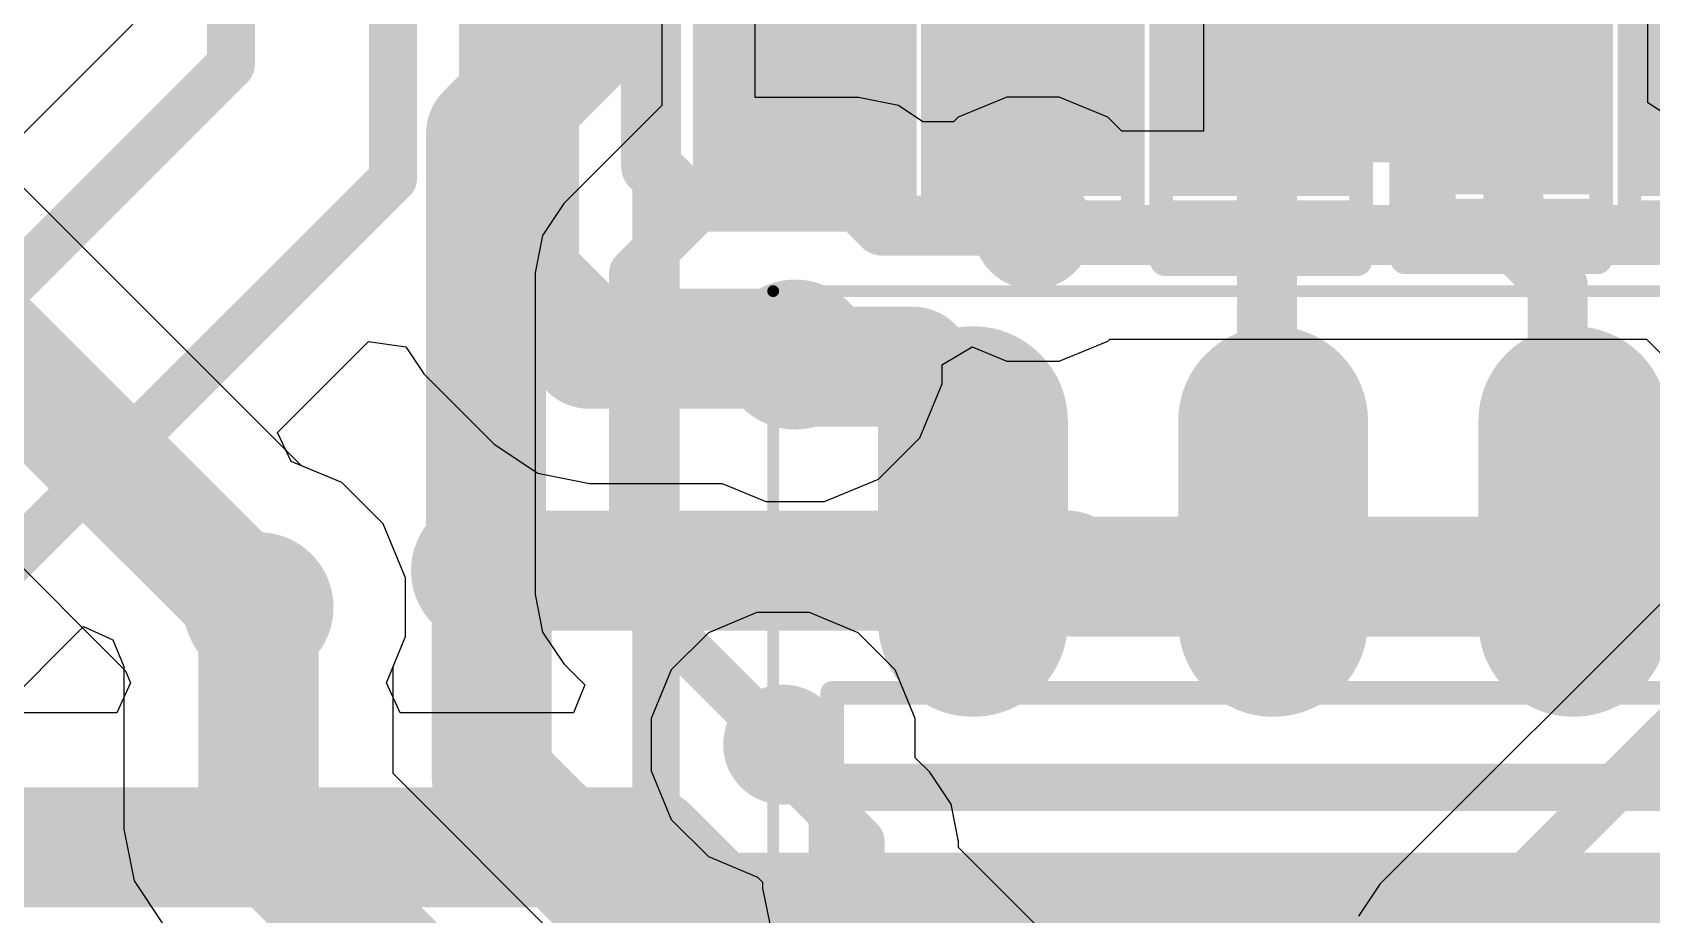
# Model space of a CAD drawing. Header units: millimetres. Extents: x -0.01 to 1.06, y -0.37 to 1.79.
# Drawn here: x 0.2683 to 0.538, y 0.5381 to 0.6851 of the extents above; entities that cross this region are included whole.
import ezdxf

# ---------------------------------------------------------------- set-up
doc = ezdxf.new("R2010")
doc.units = ezdxf.units.MM
doc.header["$MEASUREMENT"] = 0
for name, color, linetype in [('BottomLayer', 5, 'Continuous'), ('BottomPaste', 16, 'Continuous'), ('BottomSolder', 6, 'Continuous'), ('Mechanical13', 56, 'Continuous'), ('Mechanical15', 56, 'Continuous'), ('TopLayer', 1, 'Continuous'), ('TopOverlay', 2, 'Continuous'), ('TopPaste', 8, 'Continuous'), ('TopSolder', 216, 'Continuous'), ('ViaHoleLayer', 16, 'Continuous')]:
    doc.layers.add(name, color=color, linetype=linetype)

# ---------------------------------------------------------------- blocks, each defined once
blk = doc.blocks.new('PAD_SMD_3_VIAS___1_27___B_13')
at = {"layer": 'BottomLayer'}
for points in [[(0.0749999, 0.025), (0.0749999, -0.025), (0.0249999, -0.025), (0.0249999, 0.025)], [(0.1349999, 0.025), (0.1349999, -0.025), (0.0849999, -0.025), (0.0849999, 0.025)], [(0.1949999, 0.025), (0.1949999, -0.025), (0.1449999, -0.025), (0.1449999, 0.025)]]:
    blk.add_hatch(color=5, dxfattribs=at).paths.add_polyline_path(points)
at = {"layer": 'BottomPaste'}
for points in [[(0.0749999, 0.025), (0.0749999, -0.025), (0.0249999, -0.025), (0.0249999, 0.025)], [(0.1349999, 0.025), (0.1349999, -0.025), (0.0849999, -0.025), (0.0849999, 0.025)], [(0.1949999, 0.025), (0.1949999, -0.025), (0.1449999, -0.025), (0.1449999, 0.025)]]:
    blk.add_hatch(color=16, dxfattribs=at).paths.add_polyline_path(points)
at = {"layer": 'BottomSolder'}
for points in [[(0.0789999, 0.029), (0.0789999, -0.029), (0.0209999, -0.029), (0.0209999, 0.029)], [(0.1389999, 0.029), (0.1389999, -0.029), (0.0809999, -0.029), (0.0809999, 0.029)], [(0.1989999, 0.029), (0.1989999, -0.029), (0.1409999, -0.029), (0.1409999, 0.029)]]:
    blk.add_hatch(color=6, dxfattribs=at).paths.add_polyline_path(points)
blk = doc.blocks.new('RES_0402_20')
at = {"layer": 'TopLayer'}
for points in [[(-0.031496, -0.0118109), (-0.031496, 0.0118111), (-0.007874, 0.0118111), (-0.007874, -0.0118109)], [(0.0078741, -0.0118109), (0.0078741, 0.0118111), (0.0314961, 0.0118111), (0.0314961, -0.0118109)]]:
    blk.add_hatch(color=1, dxfattribs=at).paths.add_polyline_path(points)
at = {"layer": 'TopPaste'}
for points in [[(-0.031496, -0.0118109), (-0.031496, 0.0118111), (-0.007874, 0.0118111), (-0.007874, -0.0118109)], [(0.0078741, -0.0118109), (0.0078741, 0.0118111), (0.0314961, 0.0118111), (0.0314961, -0.0118109)]]:
    blk.add_hatch(color=8, dxfattribs=at).paths.add_polyline_path(points)
at = {"layer": 'TopSolder'}
for points in [[(-0.035496, -0.0158109), (-0.035496, 0.0158111), (-0.003874, 0.0158111), (-0.003874, -0.0158109)], [(0.0038741, -0.0158109), (0.0038741, 0.0158111), (0.0354961, 0.0158111), (0.0354961, -0.0158109)]]:
    blk.add_hatch(color=216, dxfattribs=at).paths.add_polyline_path(points)
at = {"layer": 'TopOverlay', "const_width": 0.003937}
for points in [[(-0.038189, 0.0166535), (-0.038189, -0.0166535)], [(-0.038189, 0.0166535), (0.038189, 0.0166535)], [(0.038189, 0.0166535), (0.038189, -0.0166535)], [(0, 0.01), (0, -0.01)], [(-0.038189, -0.0166535), (0.038189, -0.0166535)]]:
    blk.add_lwpolyline(points, dxfattribs=at)
at = {"layer": 'TopOverlay', "const_width": 0.0019685}
for points in [[(-0.0391732, 0.0166535, 1), (-0.0372048, 0.0166535, 1)], [(-0.0391732, 0.0166535, 1), (-0.0372048, 0.0166535, 1)], [(0.0372048, 0.0166535, 1), (0.0391732, 0.0166535, 1)], [(0.0372048, 0.0166535, 1), (0.0391732, 0.0166535, 1)], [(-0.0009842, 0.01, 1), (0.0009842, 0.01, 1)], [(-0.0009842, -0.01, 1), (0.0009842, -0.01, 1)], [(-0.0391732, -0.0166535, 1), (-0.0372048, -0.0166535, 1)], [(-0.0391732, -0.0166535, 1), (-0.0372048, -0.0166535, 1)], [(0.0372048, -0.0166535, 1), (0.0391732, -0.0166535, 1)], [(0.0372048, -0.0166535, 1), (0.0391732, -0.0166535, 1)]]:
    blk.add_lwpolyline(points, format="xyb", close=True, dxfattribs=at)
blk = doc.blocks.new('RES_0402_21')
at = {"layer": 'TopLayer'}
for points in [[(-0.031496, -0.0118109), (-0.031496, 0.0118111), (-0.007874, 0.0118111), (-0.007873999999999999, -0.0118109)], [(0.007874100000000002, -0.0118109), (0.007874099999999998, 0.0118111), (0.0314961, 0.0118111), (0.0314961, -0.0118109)]]:
    blk.add_hatch(color=1, dxfattribs=at).paths.add_polyline_path(points)
at = {"layer": 'TopPaste'}
for points in [[(-0.031496, -0.0118109), (-0.031496, 0.0118111), (-0.007874, 0.0118111), (-0.007873999999999999, -0.0118109)], [(0.007874100000000002, -0.0118109), (0.007874099999999998, 0.0118111), (0.0314961, 0.0118111), (0.0314961, -0.0118109)]]:
    blk.add_hatch(color=8, dxfattribs=at).paths.add_polyline_path(points)
at = {"layer": 'TopSolder'}
for points in [[(-0.035496, -0.0158109), (-0.035496, 0.0158111), (-0.003874000000000003, 0.0158111), (-0.003873999999999997, -0.0158109)], [(0.003874100000000003, -0.0158109), (0.003874099999999997, 0.0158111), (0.0354961, 0.0158111), (0.0354961, -0.0158109)]]:
    blk.add_hatch(color=216, dxfattribs=at).paths.add_polyline_path(points)
at = {"layer": 'TopOverlay', "const_width": 0.003937}
for points in [[(-0.038189, -0.0166535), (-0.038189, 0.0166535)], [(0.038189, 0.0166535), (-0.038189, 0.0166535)], [(0.038189, -0.0166535), (0.038189, 0.0166535)], [(0, -0.01), (0, 0.01)], [(0.038189, -0.0166535), (-0.038189, -0.0166535)]]:
    blk.add_lwpolyline(points, dxfattribs=at)
at = {"layer": 'TopOverlay', "const_width": 0.0019685}
for points in [[(-0.0391732, 0.0166535, 1), (-0.0372048, 0.0166535, 1)], [(-0.0391732, 0.0166535, 1), (-0.0372048, 0.0166535, 1)], [(0.0372048, 0.0166535, 1), (0.0391732, 0.0166535, 1)], [(0.0372048, 0.0166535, 1), (0.0391732, 0.0166535, 1)], [(-0.0009842, 0.01, 1), (0.0009842, 0.01, 1)], [(-0.0009842, -0.01, 1), (0.0009842, -0.01, 1)], [(-0.0391732, -0.0166535, 1), (-0.0372048, -0.0166535, 1)], [(-0.0391732, -0.0166535, 1), (-0.0372048, -0.0166535, 1)], [(0.0372048, -0.0166535, 1), (0.0391732, -0.0166535, 1)], [(0.0372048, -0.0166535, 1), (0.0391732, -0.0166535, 1)]]:
    blk.add_lwpolyline(points, format="xyb", close=True, dxfattribs=at)
blk = doc.blocks.new('RES_0402_22')
at = {"layer": 'TopLayer'}
for points in [[(-0.031496, -0.0118109), (-0.031496, 0.0118111), (-0.007874, 0.0118111), (-0.007873999999999999, -0.0118109)], [(0.007874100000000002, -0.0118109), (0.007874099999999998, 0.0118111), (0.0314961, 0.0118111), (0.0314961, -0.0118109)]]:
    blk.add_hatch(color=1, dxfattribs=at).paths.add_polyline_path(points)
at = {"layer": 'TopPaste'}
for points in [[(-0.031496, -0.0118109), (-0.031496, 0.0118111), (-0.007874, 0.0118111), (-0.007873999999999999, -0.0118109)], [(0.007874100000000002, -0.0118109), (0.007874099999999998, 0.0118111), (0.0314961, 0.0118111), (0.0314961, -0.0118109)]]:
    blk.add_hatch(color=8, dxfattribs=at).paths.add_polyline_path(points)
at = {"layer": 'TopSolder'}
for points in [[(-0.035496, -0.0158109), (-0.035496, 0.0158111), (-0.003874000000000003, 0.0158111), (-0.003873999999999997, -0.0158109)], [(0.003874100000000003, -0.0158109), (0.003874099999999997, 0.0158111), (0.0354961, 0.0158111), (0.0354961, -0.0158109)]]:
    blk.add_hatch(color=216, dxfattribs=at).paths.add_polyline_path(points)
at = {"layer": 'TopOverlay', "const_width": 0.003937}
for points in [[(-0.038189, -0.0166535), (-0.038189, 0.0166535)], [(0.038189, 0.0166535), (-0.038189, 0.0166535)], [(0.038189, -0.0166535), (0.038189, 0.0166535)], [(0, -0.01), (0, 0.01)], [(0.038189, -0.0166535), (-0.038189, -0.0166535)]]:
    blk.add_lwpolyline(points, dxfattribs=at)
at = {"layer": 'TopOverlay', "const_width": 0.0019685}
for points in [[(-0.0391732, 0.0166535, 1), (-0.0372048, 0.0166535, 1)], [(-0.0391732, 0.0166535, 1), (-0.0372048, 0.0166535, 1)], [(0.0372048, 0.0166535, 1), (0.0391732, 0.0166535, 1)], [(0.0372048, 0.0166535, 1), (0.0391732, 0.0166535, 1)], [(-0.0009842, 0.01, 1), (0.0009842, 0.01, 1)], [(-0.0009842, -0.01, 1), (0.0009842, -0.01, 1)], [(-0.0391732, -0.0166535, 1), (-0.0372048, -0.0166535, 1)], [(-0.0391732, -0.0166535, 1), (-0.0372048, -0.0166535, 1)], [(0.0372048, -0.0166535, 1), (0.0391732, -0.0166535, 1)], [(0.0372048, -0.0166535, 1), (0.0391732, -0.0166535, 1)]]:
    blk.add_lwpolyline(points, format="xyb", close=True, dxfattribs=at)
blk = doc.blocks.new('LED_0402_23')
at = {"layer": 'TopLayer'}
for points in [[(-0.031496, -0.011811), (-0.031496, 0.011811), (-0.007874, 0.011811), (-0.007873999999999999, -0.011811)], [(0.007874100000000002, -0.011811), (0.007874099999999998, 0.011811), (0.0314961, 0.011811), (0.0314961, -0.011811)]]:
    blk.add_hatch(color=1, dxfattribs=at).paths.add_polyline_path(points)
at = {"layer": 'TopPaste'}
for points in [[(-0.031496, -0.011811), (-0.031496, 0.011811), (-0.007874, 0.011811), (-0.007873999999999999, -0.011811)], [(0.007874100000000002, -0.011811), (0.007874099999999998, 0.011811), (0.0314961, 0.011811), (0.0314961, -0.011811)]]:
    blk.add_hatch(color=8, dxfattribs=at).paths.add_polyline_path(points)
at = {"layer": 'TopSolder'}
for points in [[(-0.035496, -0.015811), (-0.035496, 0.015811), (-0.003874000000000003, 0.015811), (-0.003873999999999997, -0.015811)], [(0.003874100000000003, -0.015811), (0.003874099999999997, 0.015811), (0.0354961, 0.015811), (0.0354961, -0.015811)]]:
    blk.add_hatch(color=216, dxfattribs=at).paths.add_polyline_path(points)
at = {"layer": 'TopOverlay'}
for points, const_width in [([(-0.038189, -0.0166536), (-0.038189, 0.0166534)], 0.003937), ([(0.038189, 0.0166534), (-0.038189, 0.0166534)], 0.003937), ([(0.038189, -0.0166536), (0.038189, 0.0166534)], 0.003937), ([(0.046315, -0.0160001), (0.046315, 0.0160001)], 0.005), ([(0, -0.01), (0, 0.0099999)], 0.003937), ([(0.038189, -0.0166536), (-0.038189, -0.0166536)], 0.003937)]:
    blk.add_lwpolyline(points, dxfattribs=dict(at, const_width=const_width))
for points, const_width in [([(-0.0391732, 0.0166534, 1), (-0.0372048, 0.0166534, 1)], 0.0019685), ([(-0.0391732, 0.0166534, 1), (-0.0372048, 0.0166534, 1)], 0.0019685), ([(0.0372048, 0.0166534, 1), (0.0391732, 0.0166534, 1)], 0.0019685), ([(0.0372048, 0.0166534, 1), (0.0391732, 0.0166534, 1)], 0.0019685), ([(0.045065, 0.0160001, 1), (0.047565, 0.0160001, 1)], 0.0025), ([(-0.0009842, 0.0099999, 1), (0.0009842, 0.0099999, 1)], 0.0019685), ([(-0.0009842, -0.01, 1), (0.0009842, -0.01, 1)], 0.0019685), ([(-0.0391732, -0.0166536, 1), (-0.0372048, -0.0166536, 1)], 0.0019685), ([(-0.0391732, -0.0166536, 1), (-0.0372048, -0.0166536, 1)], 0.0019685), ([(0.0372048, -0.0166536, 1), (0.0391732, -0.0166536, 1)], 0.0019685), ([(0.0372048, -0.0166536, 1), (0.0391732, -0.0166536, 1)], 0.0019685), ([(0.045065, -0.0160001, 1), (0.047565, -0.0160001, 1)], 0.0025)]:
    blk.add_lwpolyline(points, format="xyb", close=True, dxfattribs=dict(at, const_width=const_width))
blk = doc.blocks.new('LED_0402_24')
at = {"layer": 'TopLayer'}
for points in [[(-0.031496, -0.011811), (-0.031496, 0.011811), (-0.007874, 0.011811), (-0.007873999999999999, -0.011811)], [(0.007874100000000002, -0.011811), (0.007874099999999998, 0.011811), (0.0314961, 0.011811), (0.0314961, -0.011811)]]:
    blk.add_hatch(color=1, dxfattribs=at).paths.add_polyline_path(points)
at = {"layer": 'TopPaste'}
for points in [[(-0.031496, -0.011811), (-0.031496, 0.011811), (-0.007874, 0.011811), (-0.007873999999999999, -0.011811)], [(0.007874100000000002, -0.011811), (0.007874099999999998, 0.011811), (0.0314961, 0.011811), (0.0314961, -0.011811)]]:
    blk.add_hatch(color=8, dxfattribs=at).paths.add_polyline_path(points)
at = {"layer": 'TopSolder'}
for points in [[(-0.035496, -0.015811), (-0.035496, 0.015811), (-0.003874000000000003, 0.015811), (-0.003873999999999997, -0.015811)], [(0.003874100000000003, -0.015811), (0.003874099999999997, 0.015811), (0.0354961, 0.015811), (0.0354961, -0.015811)]]:
    blk.add_hatch(color=216, dxfattribs=at).paths.add_polyline_path(points)
at = {"layer": 'TopOverlay'}
for points, const_width in [([(-0.038189, -0.0166536), (-0.038189, 0.0166534)], 0.003937), ([(0.038189, 0.0166534), (-0.038189, 0.0166534)], 0.003937), ([(0.038189, -0.0166536), (0.038189, 0.0166534)], 0.003937), ([(0.046315, -0.0160001), (0.046315, 0.0160001)], 0.005), ([(0, -0.01), (0, 0.0099999)], 0.003937), ([(0.038189, -0.0166536), (-0.038189, -0.0166536)], 0.003937)]:
    blk.add_lwpolyline(points, dxfattribs=dict(at, const_width=const_width))
for points, const_width in [([(-0.0391732, 0.0166534, 1), (-0.0372048, 0.0166534, 1)], 0.0019685), ([(-0.0391732, 0.0166534, 1), (-0.0372048, 0.0166534, 1)], 0.0019685), ([(0.0372048, 0.0166534, 1), (0.0391732, 0.0166534, 1)], 0.0019685), ([(0.0372048, 0.0166534, 1), (0.0391732, 0.0166534, 1)], 0.0019685), ([(0.045065, 0.0160001, 1), (0.047565, 0.0160001, 1)], 0.0025), ([(-0.0009842, 0.0099999, 1), (0.0009842, 0.0099999, 1)], 0.0019685), ([(-0.0009842, -0.01, 1), (0.0009842, -0.01, 1)], 0.0019685), ([(-0.0391732, -0.0166536, 1), (-0.0372048, -0.0166536, 1)], 0.0019685), ([(-0.0391732, -0.0166536, 1), (-0.0372048, -0.0166536, 1)], 0.0019685), ([(0.0372048, -0.0166536, 1), (0.0391732, -0.0166536, 1)], 0.0019685), ([(0.0372048, -0.0166536, 1), (0.0391732, -0.0166536, 1)], 0.0019685), ([(0.045065, -0.0160001, 1), (0.047565, -0.0160001, 1)], 0.0025)]:
    blk.add_lwpolyline(points, format="xyb", close=True, dxfattribs=dict(at, const_width=const_width))
blk = doc.blocks.new('SOIC08_25')
at = {"layer": 'TopLayer'}
h = blk.add_hatch(color=1, dxfattribs=at)
edge = h.paths.add_edge_path()
edge.add_arc((0.1240157, 0.075), 0.011811, 270, 450)
edge.add_line((0.1240157, 0.086811), (0.0905511, 0.086811))
edge.add_arc((0.0905511, 0.075), 0.011811, 90, 270)
edge.add_line((0.0905511, 0.063189), (0.1240157, 0.063189))
h = blk.add_hatch(color=1, dxfattribs=at)
edge = h.paths.add_edge_path()
edge.add_arc((0.1240157, 0.025), 0.011811, 270, 450)
edge.add_line((0.1240157, 0.036811), (0.0905511, 0.036811))
edge.add_arc((0.0905511, 0.025), 0.011811, 90, 270)
edge.add_line((0.0905511, 0.013189), (0.1240157, 0.013189))
h = blk.add_hatch(color=1, dxfattribs=at)
edge = h.paths.add_edge_path()
edge.add_arc((0.1240157, -0.025), 0.011811, 270, 450)
edge.add_line((0.1240157, -0.013189), (0.0905511, -0.013189))
edge.add_arc((0.0905511, -0.025), 0.011811, 90, 270)
edge.add_line((0.0905511, -0.036811), (0.1240157, -0.036811))
at = {"layer": 'TopPaste'}
h = blk.add_hatch(color=8, dxfattribs=at)
edge = h.paths.add_edge_path()
edge.add_arc((0.1240157, 0.075), 0.011811, 270, 450)
edge.add_line((0.1240157, 0.086811), (0.0905511, 0.086811))
edge.add_arc((0.0905511, 0.075), 0.011811, 90, 270)
edge.add_line((0.0905511, 0.063189), (0.1240157, 0.063189))
h = blk.add_hatch(color=8, dxfattribs=at)
edge = h.paths.add_edge_path()
edge.add_arc((0.1240157, 0.025), 0.011811, 270, 450)
edge.add_line((0.1240157, 0.036811), (0.0905511, 0.036811))
edge.add_arc((0.0905511, 0.025), 0.011811, 90, 270)
edge.add_line((0.0905511, 0.013189), (0.1240157, 0.013189))
h = blk.add_hatch(color=8, dxfattribs=at)
edge = h.paths.add_edge_path()
edge.add_arc((0.1240157, -0.025), 0.011811, 270, 450)
edge.add_line((0.1240157, -0.013189), (0.0905511, -0.013189))
edge.add_arc((0.0905511, -0.025), 0.011811, 90, 270)
edge.add_line((0.0905511, -0.036811), (0.1240157, -0.036811))
at = {"layer": 'TopSolder'}
h = blk.add_hatch(color=216, dxfattribs=at)
edge = h.paths.add_edge_path()
edge.add_arc((0.1240157, 0.075), 0.015811, 270, 450)
edge.add_line((0.1240157, 0.090811), (0.0905511, 0.090811))
edge.add_arc((0.0905511, 0.075), 0.015811, 90, 270)
edge.add_line((0.0905511, 0.059189), (0.1240157, 0.059189))
h = blk.add_hatch(color=216, dxfattribs=at)
edge = h.paths.add_edge_path()
edge.add_arc((0.1240157, 0.025), 0.015811, 270, 450)
edge.add_line((0.1240157, 0.040811), (0.0905511, 0.040811))
edge.add_arc((0.0905511, 0.025), 0.015811, 90, 270)
edge.add_line((0.0905511, 0.009189000000000003), (0.1240157, 0.009189000000000003))
h = blk.add_hatch(color=216, dxfattribs=at)
edge = h.paths.add_edge_path()
edge.add_arc((0.1240157, -0.025), 0.015811, 270, 450)
edge.add_line((0.1240157, -0.009189000000000003), (0.0905511, -0.009189000000000003))
edge.add_arc((0.0905511, -0.025), 0.015811, 90, 270)
edge.add_line((0.0905511, -0.040811), (0.1240157, -0.040811))
at = {"layer": 'Mechanical13', "const_width": 0.003937}
for points in [[(-0.0787402, 0.0984252), (0.0787401, 0.0984252)], [(0.0787401, 0.0984252), (0.0787401, -0.0984252)]]:
    blk.add_lwpolyline(points, dxfattribs=at)
at = {"layer": 'Mechanical13', "const_width": 0.0019685}
blk.add_lwpolyline([(0.0777559, 0.0984252, 1), (0.0797243, 0.0984252, 1)], format="xyb", close=True, dxfattribs=at)
blk.add_lwpolyline([(0.0777559, 0.0984252, 1), (0.0797243, 0.0984252, 1)], format="xyb", close=True, dxfattribs=at)
at = {"layer": 'Mechanical15', "const_width": 0.0019685}
for points in [[(-0.1456693, 0.1082677), (0.1456693, 0.1082677)], [(0.1456693, 0.1082677), (0.1456693, -0.1082677)]]:
    blk.add_lwpolyline(points, dxfattribs=at)
at = {"layer": 'Mechanical15', "const_width": 0.0009842}
blk.add_lwpolyline([(0.1451772, 0.1082677, 1), (0.1461614, 0.1082677, 1)], format="xyb", close=True, dxfattribs=at)
blk.add_lwpolyline([(0.1451772, 0.1082677, 1), (0.1461614, 0.1082677, 1)], format="xyb", close=True, dxfattribs=at)
at = {"layer": 'TopOverlay', "const_width": 0.007874}
for points in [[(-0.0629922, 0.0984252), (0.0629921, 0.0984252)], [(0.0629921, 0.0984252), (0.0629921, -0.0984252)]]:
    blk.add_lwpolyline(points, dxfattribs=at)
at = {"layer": 'TopOverlay', "const_width": 0.003937}
blk.add_lwpolyline([(0.0610236, 0.0984252, 1), (0.0649606, 0.0984252, 1)], format="xyb", close=True, dxfattribs=at)
blk.add_lwpolyline([(0.0610236, 0.0984252, 1), (0.0649606, 0.0984252, 1)], format="xyb", close=True, dxfattribs=at)
blk = doc.blocks.new('CHAVE_TACT_SMD___1_34')
at = {"layer": 'TopOverlay', "const_width": 0.007874}
blk.add_lwpolyline([(-0.1122047, -0.0708661), (0.1122048, -0.0708661)], dxfattribs=at)

msp = doc.modelspace()

# ---------------------------------------------------------------- hatches: boundary and pattern name
at = {"layer": 'BottomLayer'}
h = msp.add_hatch(color=5, dxfattribs=at)
edge = h.paths.add_edge_path()
edge.add_arc((0.435, 0.6523108), 0.01, 0, 360)
h = msp.add_hatch(color=5, dxfattribs=at)
edge = h.paths.add_edge_path()
edge.add_arc((0.3953999, 0.6314108), 0.0125, 0, 360)
h = msp.add_hatch(color=5, dxfattribs=at)
edge = h.paths.add_edge_path()
edge.add_arc((0.3438999, 0.5954108), 0.0125, 0, 360)
h = msp.add_hatch(color=5, dxfattribs=at)
edge = h.paths.add_edge_path()
edge.add_arc((0.306, 0.5893108), 0.0125, 0, 360)
h = msp.add_hatch(color=5, dxfattribs=at)
edge = h.paths.add_edge_path()
edge.add_arc((0.3933999, 0.5664108), 0.01, 0, 360)
at = {"layer": 'TopLayer'}
h = msp.add_hatch(color=1, dxfattribs=at)
edge = h.paths.add_edge_path()
edge.add_arc((0.435, 0.6523108), 0.01, 0, 360)
h = msp.add_hatch(color=1, dxfattribs=at)
edge = h.paths.add_edge_path()
edge.add_arc((0.3953999, 0.6314108), 0.0125, 0, 360)
h = msp.add_hatch(color=1, dxfattribs=at)
edge = h.paths.add_edge_path()
edge.add_arc((0.3438999, 0.5954108), 0.0125, 0, 360)
h = msp.add_hatch(color=1, dxfattribs=at)
edge = h.paths.add_edge_path()
edge.add_arc((0.306, 0.5893108), 0.0125, 0, 360)
h = msp.add_hatch(color=1, dxfattribs=at)
edge = h.paths.add_edge_path()
edge.add_arc((0.3933999, 0.5664108), 0.01, 0, 360)
at = {"layer": 'ViaHoleLayer'}
h = msp.add_hatch(color=16, dxfattribs=at)
edge = h.paths.add_edge_path()
edge.add_arc((0.435, 0.6523108), 0.006, 0, 360)
h = msp.add_hatch(color=16, dxfattribs=at)
edge = h.paths.add_edge_path()
edge.add_arc((0.3953999, 0.6314108), 0.0075, 0, 360)
h = msp.add_hatch(color=16, dxfattribs=at)
edge = h.paths.add_edge_path()
edge.add_arc((0.3438999, 0.5954108), 0.0075, 0, 360)
h = msp.add_hatch(color=16, dxfattribs=at)
edge = h.paths.add_edge_path()
edge.add_arc((0.306, 0.5893108), 0.0075, 0, 360)
h = msp.add_hatch(color=16, dxfattribs=at)
edge = h.paths.add_edge_path()
edge.add_arc((0.3933999, 0.5664108), 0.006, 0, 360)

# ---------------------------------------------------------------- linework, layer by layer
at = {"layer": 'BottomLayer'}
for p, q in [((0.3887329, 0.6742438), (0.3887329, 0.7435311)), ((0.4633999, 0.7154108), (0.4633999, 0.6686438)), ((0.5373999, 0.6733563), (0.5373999, 0.7154108)), ((0.2850864, 0.686468), (0.2069292, 0.6083108)), ((0.4306239, 0.6743108), (0.422538, 0.6709615)), ((0.4393761, 0.6743108), (0.4306239, 0.6743108)), ((0.447462, 0.6709615), (0.4393761, 0.6743108)), ((0.4059623, 0.6742438), (0.3887329, 0.6742438)), ((0.4125954, 0.6729244), (0.4059623, 0.6742438)), ((0.4166636, 0.6702061), (0.4125954, 0.6729244)), ((0.5424, 0.670147), (0.5373999, 0.6733563)), ((0.4217826, 0.6702061), (0.4166636, 0.6702061)), ((0.422538, 0.6709615), (0.4217826, 0.6702061)), ((0.4497797, 0.6686438), (0.447462, 0.6709615)), ((0.4633999, 0.6686438), (0.4497797, 0.6686438)), ((0.588, 0.6383816), (0.492768, 0.5431496)), ((0.447462, 0.6336601), (0.4477797, 0.6339778)), ((0.4477797, 0.6339778), (0.5372203, 0.6339778)), ((0.5372203, 0.6339778), (0.539538, 0.6316601)), ((0.3091901, 0.6184302), (0.3243468, 0.6335869)), ((0.3243468, 0.6335869), (0.3305405, 0.6327094)), ((0.3305405, 0.6327094), (0.3335388, 0.6282221)), ((0.4199139, 0.6297735), (0.4249, 0.6326817)), ((0.4249, 0.6326817), (0.4306239, 0.6303108)), ((0.4393761, 0.6303108), (0.447462, 0.6336601)), ((0.4198999, 0.6297528), (0.4199139, 0.6297735)), ((0.4198999, 0.6265374), (0.4198999, 0.6297528)), ((0.4306239, 0.6303108), (0.4393761, 0.6303108)), ((0.3335388, 0.6282221), (0.3452546, 0.6165063)), ((0.41617, 0.6175327), (0.4198999, 0.6265374)), ((0.3114168, 0.6135857), (0.3091901, 0.6184302)), ((0.3452546, 0.6165063), (0.3525317, 0.6116439)), ((0.409278, 0.6106407), (0.41617, 0.6175327)), ((0.3198781, 0.6100809), (0.3114168, 0.6135857)), ((0.3267701, 0.6031889), (0.3198781, 0.6100809)), ((0.3525317, 0.6116439), (0.3611157, 0.6099364)), ((0.3611157, 0.6099364), (0.3832221, 0.6099364)), ((0.3832221, 0.6099364), (0.3905265, 0.6069108)), ((0.4002733, 0.6069108), (0.409278, 0.6106407)), ((0.3905265, 0.6069108), (0.4002733, 0.6069108)), ((0.3305, 0.5941842), (0.3267701, 0.6031889)), ((0.3305, 0.5844374), (0.3305, 0.5941842)), ((0.3890238, 0.5884108), (0.3809379, 0.5850615)), ((0.397776, 0.5884108), (0.3890238, 0.5884108)), ((0.4058619, 0.5850615), (0.397776, 0.5884108)), ((0.2339979, 0.543238), (0.2768806, 0.5861207)), ((0.2768806, 0.5861207), (0.2817251, 0.583894)), ((0.2817251, 0.583894), (0.283569, 0.5794424)), ((0.328431, 0.5794424), (0.3305, 0.5844374)), ((0.3809379, 0.5850615), (0.3747492, 0.5788728)), ((0.4120506, 0.5788728), (0.4058619, 0.5850615)), ((0.283569, 0.5794424), (0.283569, 0.5523108)), ((0.328431, 0.561602), (0.328431, 0.5794424)), ((0.3747492, 0.5788728), (0.3713999, 0.5707869)), ((0.4153999, 0.5707869), (0.4120506, 0.5788728)), ((0.3713999, 0.5707869), (0.3713999, 0.5620347)), ((0.4153999, 0.5642344), (0.4153999, 0.5707869)), ((0.4178201, 0.5618142), (0.4153999, 0.5642344)), ((0.3668831, 0.5231499), (0.328431, 0.561602)), ((0.3713999, 0.5620347), (0.3747492, 0.5539488)), ((0.4213564, 0.5565217), (0.4178201, 0.5618142)), ((0.4225982, 0.5502788), (0.4213564, 0.5565217)), ((0.3747492, 0.5539488), (0.3809379, 0.5477601)), ((0.283569, 0.5523108), (0.2852765, 0.5437268)), ((0.4225982, 0.5492833), (0.4225982, 0.5502788)), ((0.3809379, 0.5477601), (0.3890238, 0.5444108)), ((0.4365354, 0.5353461), (0.4225982, 0.5492833)), ((0.2852765, 0.5437268), (0.2901389, 0.5364497)), ((0.3890238, 0.5444108), (0.3890819, 0.5444108)), ((0.3890819, 0.5444108), (0.3899712, 0.5435215)), ((0.3899712, 0.5435215), (0.3899712, 0.542526)), ((0.3899712, 0.542526), (0.391213, 0.5362831)), ((0.492768, 0.5431496), (0.4892317, 0.5378571))]:
    msp.add_line(p, q, dxfattribs=at)
for points, const_width in [([(0.3013999, 0.6797107), (0.3013999, 0.8263717)], 0.008), ([(0.3283999, 0.6607108), (0.3283999, 0.7821092)], 0.008), ([(0.3493999, 0.6440832), (0.3493999, 0.7734108)], 0.02), ([(0.3713999, 0.6627687), (0.3713999, 0.7507107)], 0.01), ([(0.5003999, 0.6514108), (0.5003999, 0.7024108)], 0.01), ([(0.208, 0.5863108), (0.3013999, 0.6797107)], 0.008), ([(0.3713999, 0.6627687), (0.3772578, 0.6569108)], 0.01), ([(0.2155, 0.5478109), (0.3283999, 0.6607108)], 0.008), ([(0.3772578, 0.6569108), (0.4059623, 0.6569108)], 0.01), ([(0.4059623, 0.6569108), (0.41, 0.6528731)], 0.01), ([(0.41, 0.6528731), (0.4344377, 0.6528731)], 0.01), ([(0.4344377, 0.6528731), (0.436, 0.6513108)], 0.01), ([(0.436, 0.6513108), (0.551, 0.6513108)], 0.01), ([(0.3493999, 0.6440832), (0.3611157, 0.6323674)], 0.02), ([(0.5356979, 0.5944108), (0.582, 0.6407129)], 0.02), ([(0.3611157, 0.6323674), (0.3944433, 0.6323674)], 0.02), ([(0.3944433, 0.6323674), (0.3953999, 0.6314108)], 0.02), ([(0.5043034, 0.5316142), (0.61, 0.6373108)], 0.008), ([(0.3438999, 0.5954108), (0.3448565, 0.5944542)], 0.02), ([(0.3448565, 0.5609542), (0.3448565, 0.5944542)], 0.02), ([(0.3453999, 0.5954108), (0.4407255, 0.5954108)], 0.02), ([(0.4407255, 0.5954108), (0.4417255, 0.5944108)], 0.02), ([(0.4417255, 0.5944108), (0.5356979, 0.5944108)], 0.02), ([(0.306, 0.5523108), (0.306, 0.5893108)], 0.02), ([(0.3448565, 0.5609542), (0.3923999, 0.5134108)], 0.02), ([(0.3933999, 0.5631636), (0.3933999, 0.5664108)], 0.008), ([(0.3933999, 0.5631636), (0.4062847, 0.5502788)], 0.008), ([(0.306, 0.5523108), (0.3570434, 0.5012674)], 0.02), ([(0.4062847, 0.542526), (0.4062847, 0.5502788)], 0.008), ([(0.4062847, 0.542526), (0.425, 0.5238107)], 0.008)]:
    msp.add_lwpolyline(points, dxfattribs=dict(at, const_width=const_width))
for points, const_width in [([(0.2993999, 0.6797107, 1), (0.3033999, 0.6797107, 1)], 0.004), ([(0.2993999, 0.6797107, 1), (0.3033999, 0.6797107, 1)], 0.004), ([(0.3688999, 0.6627687, 1), (0.3738999, 0.6627687, 1)], 0.005), ([(0.3688999, 0.6627687, 1), (0.3738999, 0.6627687, 1)], 0.005), ([(0.3263999, 0.6607108, 1), (0.3303999, 0.6607108, 1)], 0.004), ([(0.3263999, 0.6607108, 1), (0.3303999, 0.6607108, 1)], 0.004), ([(0.3747578, 0.6569108, 1), (0.3797578, 0.6569108, 1)], 0.005), ([(0.3747578, 0.6569108, 1), (0.3797578, 0.6569108, 1)], 0.005), ([(0.4034623, 0.6569108, 1), (0.4084623, 0.6569108, 1)], 0.005), ([(0.4034623, 0.6569108, 1), (0.4084623, 0.6569108, 1)], 0.005), ([(0.4075, 0.6528731, 1), (0.4125, 0.6528731, 1)], 0.005), ([(0.4075, 0.6528731, 1), (0.4125, 0.6528731, 1)], 0.005), ([(0.4319377, 0.6528731, 1), (0.4369377, 0.6528731, 1)], 0.005), ([(0.4319377, 0.6528731, 1), (0.4369377, 0.6528731, 1)], 0.005), ([(0.4335, 0.6513108, 1), (0.4385, 0.6513108, 1)], 0.005), ([(0.4335, 0.6513108, 1), (0.4385, 0.6513108, 1)], 0.005), ([(0.4978999, 0.6514108, 1), (0.5028999, 0.6514108, 1)], 0.005), ([(0.3443999, 0.6440832, 1), (0.3543999, 0.6440832, 1)], 0.01), ([(0.3443999, 0.6440832, 1), (0.3543999, 0.6440832, 1)], 0.01), ([(0.3561157, 0.6323674, 1), (0.3661157, 0.6323674, 1)], 0.01), ([(0.3561157, 0.6323674, 1), (0.3661157, 0.6323674, 1)], 0.01), ([(0.3894433, 0.6323674, 1), (0.3994433, 0.6323674, 1)], 0.01), ([(0.3894433, 0.6323674, 1), (0.3994433, 0.6323674, 1)], 0.01), ([(0.3903999, 0.6314108, 1), (0.4003999, 0.6314108, 1)], 0.01), ([(0.3388999, 0.5954108, 1), (0.3488999, 0.5954108, 1)], 0.01), ([(0.3398565, 0.5944542, 1), (0.3498565, 0.5944542, 1)], 0.01), ([(0.3398565, 0.5944542, 1), (0.3498565, 0.5944542, 1)], 0.01), ([(0.3403999, 0.5954108, 1), (0.3503999, 0.5954108, 1)], 0.01), ([(0.4357255, 0.5954108, 1), (0.4457255, 0.5954108, 1)], 0.01), ([(0.4357255, 0.5954108, 1), (0.4457255, 0.5954108, 1)], 0.01), ([(0.4367255, 0.5944108, 1), (0.4467255, 0.5944108, 1)], 0.01), ([(0.4367255, 0.5944108, 1), (0.4467255, 0.5944108, 1)], 0.01), ([(0.5306979, 0.5944108, 1), (0.5406979, 0.5944108, 1)], 0.01), ([(0.5306979, 0.5944108, 1), (0.5406979, 0.5944108, 1)], 0.01), ([(0.301, 0.5893108, 1), (0.311, 0.5893108, 1)], 0.01), ([(0.3398565, 0.5609542, 1), (0.3498565, 0.5609542, 1)], 0.01), ([(0.3398565, 0.5609542, 1), (0.3498565, 0.5609542, 1)], 0.01), ([(0.3913999, 0.5664108, 1), (0.3953999, 0.5664108, 1)], 0.004), ([(0.3913999, 0.5631636, 1), (0.3953999, 0.5631636, 1)], 0.004), ([(0.3913999, 0.5631636, 1), (0.3953999, 0.5631636, 1)], 0.004), ([(0.301, 0.5523108, 1), (0.311, 0.5523108, 1)], 0.01), ([(0.301, 0.5523108, 1), (0.311, 0.5523108, 1)], 0.01), ([(0.4042847, 0.5502788, 1), (0.4082847, 0.5502788, 1)], 0.004), ([(0.4042847, 0.5502788, 1), (0.4082847, 0.5502788, 1)], 0.004), ([(0.4042847, 0.542526, 1), (0.4082847, 0.542526, 1)], 0.004), ([(0.4042847, 0.542526, 1), (0.4082847, 0.542526, 1)], 0.004)]:
    msp.add_lwpolyline(points, format="xyb", close=True, dxfattribs=dict(at, const_width=const_width))
at = {"layer": 'TopLayer'}
for p, q in [((0.313176, 0.612857), (0.2232183, 0.7028147)), ((0.3731889, 0.6974368), (0.3731889, 0.6728856)), ((0.3731889, 0.6728856), (0.3568645, 0.6565612)), ((0.3568645, 0.6565612), (0.3533282, 0.6512687)), ((0.3533282, 0.6512687), (0.3520864, 0.6450258)), ((0.2158969, 0.6466917), (0.283868, 0.5787206)), ((0.3520864, 0.6450258), (0.3520864, 0.5914108)), ((0.3198781, 0.6100809), (0.313176, 0.612857)), ((0.3267701, 0.6031889), (0.3198781, 0.6100809)), ((0.3305, 0.5941842), (0.3267701, 0.6031889)), ((0.3305, 0.5844374), (0.3305, 0.5941842)), ((0.3520864, 0.5914108), (0.3533282, 0.5851679)), ((0.3273124, 0.5767419), (0.3305, 0.5844374)), ((0.3533282, 0.5851679), (0.3568645, 0.5798754)), ((0.3568645, 0.5798754), (0.3603787, 0.5763612)), ((0.283868, 0.5787206), (0.2846876, 0.5767419)), ((0.2846876, 0.5767419), (0.2823879, 0.5717418)), ((0.3296121, 0.5717418), (0.3273124, 0.5767419)), ((0.3603787, 0.5763612), (0.3584652, 0.5717418)), ((0.2823879, 0.5717418), (0.2290766, 0.5717418)), ((0.3584652, 0.5717418), (0.3296121, 0.5717418))]:
    msp.add_line(p, q, dxfattribs=at)
for points, const_width in [([(0.3438999, 0.6681894), (0.3883999, 0.7126894)], 0.02), ([(0.188, 0.7063108), (0.305, 0.5893108)], 0.02), ([(0.3438999, 0.5954108), (0.3438999, 0.6681894)], 0.02), ([(0.3683999, 0.6450258), (0.3969999, 0.6736258)], 0.008), ([(0.4350001, 0.6523109), (0.4350001, 0.6736257)], 0.01), ([(0.473, 0.6736257), (0.474, 0.6726257)], 0.01), ([(0.474, 0.6045942), (0.474, 0.6726257)], 0.01), ([(0.513, 0.6739407), (0.515, 0.6719407)], 0.01), ([(0.515, 0.6503108), (0.515, 0.6719407)], 0.01), ([(0.435, 0.6523108), (0.4350001, 0.6523109)], 0.01), ([(0.515, 0.6503108), (0.5223936, 0.6429172)], 0.01), ([(0.3683999, 0.5914108), (0.3683999, 0.6450258)], 0.008), ([(0.5223936, 0.6062006), (0.5223936, 0.6429172)], 0.01), ([(0.3953999, 0.6314108), (0.3973999, 0.6294108)], 0.02), ([(0.3973999, 0.6294108), (0.4149356, 0.6294108)], 0.02), ([(0.4149356, 0.6294108), (0.425, 0.6193464)], 0.02), ([(0.425, 0.6035942), (0.425, 0.6193464)], 0.02), ([(0.474, 0.6045942), (0.475, 0.6035942)], 0.01), ([(0.5223936, 0.6062006), (0.525, 0.6035942)], 0.01), ([(0.305, 0.5893108), (0.306, 0.5893108)], 0.02), ([(0.3683999, 0.5914108), (0.3933999, 0.5664108)], 0.008), ([(0.067, 0.5493108), (0.370902, 0.5493108)], 0.02), ([(0.370902, 0.5493108), (0.381802, 0.5384108)], 0.02), ([(0.381802, 0.5384108), (0.6911, 0.5384108)], 0.02)]:
    msp.add_lwpolyline(points, dxfattribs=dict(at, const_width=const_width))
for points, const_width in [([(0.3388999, 0.6681894, 1), (0.3488999, 0.6681894, 1)], 0.01), ([(0.3388999, 0.6681894, 1), (0.3488999, 0.6681894, 1)], 0.01), ([(0.3949999, 0.6736258, 1), (0.3989999, 0.6736258, 1)], 0.004), ([(0.4325001, 0.6736257, 1), (0.4375001, 0.6736257, 1)], 0.005), ([(0.4705, 0.6736257, 1), (0.4755, 0.6736257, 1)], 0.005), ([(0.4715, 0.6726257, 1), (0.4765, 0.6726257, 1)], 0.005), ([(0.4715, 0.6726257, 1), (0.4765, 0.6726257, 1)], 0.005), ([(0.5105, 0.6739407, 1), (0.5155, 0.6739407, 1)], 0.005), ([(0.5125, 0.6719407, 1), (0.5175, 0.6719407, 1)], 0.005), ([(0.5125, 0.6719407, 1), (0.5175, 0.6719407, 1)], 0.005), ([(0.4325, 0.6523108, 1), (0.4375, 0.6523108, 1)], 0.005), ([(0.4325001, 0.6523109, 1), (0.4375001, 0.6523109, 1)], 0.005), ([(0.4325001, 0.6523109, 1), (0.4375001, 0.6523109, 1)], 0.005), ([(0.5125, 0.6503108, 1), (0.5175, 0.6503108, 1)], 0.005), ([(0.5125, 0.6503108, 1), (0.5175, 0.6503108, 1)], 0.005), ([(0.3663999, 0.6450258, 1), (0.3703999, 0.6450258, 1)], 0.004), ([(0.3663999, 0.6450258, 1), (0.3703999, 0.6450258, 1)], 0.004), ([(0.5198936, 0.6429172, 1), (0.5248936, 0.6429172, 1)], 0.005), ([(0.5198936, 0.6429172, 1), (0.5248936, 0.6429172, 1)], 0.005), ([(0.3903999, 0.6314108, 1), (0.4003999, 0.6314108, 1)], 0.01), ([(0.3923999, 0.6294108, 1), (0.4023999, 0.6294108, 1)], 0.01), ([(0.3923999, 0.6294108, 1), (0.4023999, 0.6294108, 1)], 0.01), ([(0.4099356, 0.6294108, 1), (0.4199356, 0.6294108, 1)], 0.01), ([(0.4099356, 0.6294108, 1), (0.4199356, 0.6294108, 1)], 0.01), ([(0.42, 0.6193464, 1), (0.43, 0.6193464, 1)], 0.01), ([(0.42, 0.6193464, 1), (0.43, 0.6193464, 1)], 0.01), ([(0.42, 0.6035942, 1), (0.43, 0.6035942, 1)], 0.01), ([(0.4715, 0.6045942, 1), (0.4765, 0.6045942, 1)], 0.005), ([(0.4715, 0.6045942, 1), (0.4765, 0.6045942, 1)], 0.005), ([(0.5198936, 0.6062006, 1), (0.5248936, 0.6062006, 1)], 0.005), ([(0.5198936, 0.6062006, 1), (0.5248936, 0.6062006, 1)], 0.005), ([(0.4725, 0.6035942, 1), (0.4775, 0.6035942, 1)], 0.005), ([(0.5225, 0.6035942, 1), (0.5275, 0.6035942, 1)], 0.005), ([(0.3388999, 0.5954108, 1), (0.3488999, 0.5954108, 1)], 0.01), ([(0.3, 0.5893108, 1), (0.31, 0.5893108, 1)], 0.01), ([(0.3, 0.5893108, 1), (0.31, 0.5893108, 1)], 0.01), ([(0.301, 0.5893108, 1), (0.311, 0.5893108, 1)], 0.01), ([(0.3663999, 0.5914108, 1), (0.3703999, 0.5914108, 1)], 0.004), ([(0.3663999, 0.5914108, 1), (0.3703999, 0.5914108, 1)], 0.004), ([(0.3913999, 0.5664108, 1), (0.3953999, 0.5664108, 1)], 0.004), ([(0.365902, 0.5493108, 1), (0.375902, 0.5493108, 1)], 0.01), ([(0.365902, 0.5493108, 1), (0.375902, 0.5493108, 1)], 0.01), ([(0.376802, 0.5384108, 1), (0.386802, 0.5384108, 1)], 0.01), ([(0.376802, 0.5384108, 1), (0.386802, 0.5384108, 1)], 0.01)]:
    msp.add_lwpolyline(points, format="xyb", close=True, dxfattribs=dict(at, const_width=const_width))

# ---------------------------------------------------------------- block references
for name, p, rotation in [('PAD_SMD_3_VIAS___1_27___B_13', (0.5003999, 0.8624107), 270), ('CHAVE_TACT_SMD___1_34', (0.301339, 0.5846966), 90), ('LED_0402_23', (0.513, 0.6936258), 270), ('RES_0402_20', (0.397, 0.6933108), 90), ('RES_0402_22', (0.435, 0.6933108), 270), ('LED_0402_24', (0.473, 0.6933108), 270), ('RES_0402_21', (0.551, 0.6933108), 270), ('SOIC08_25', (0.5, 0.4963108), 90)]:
    msp.add_blockref(name, p, dxfattribs=dict(rotation=rotation))

doc.saveas('drawing.dxf')
